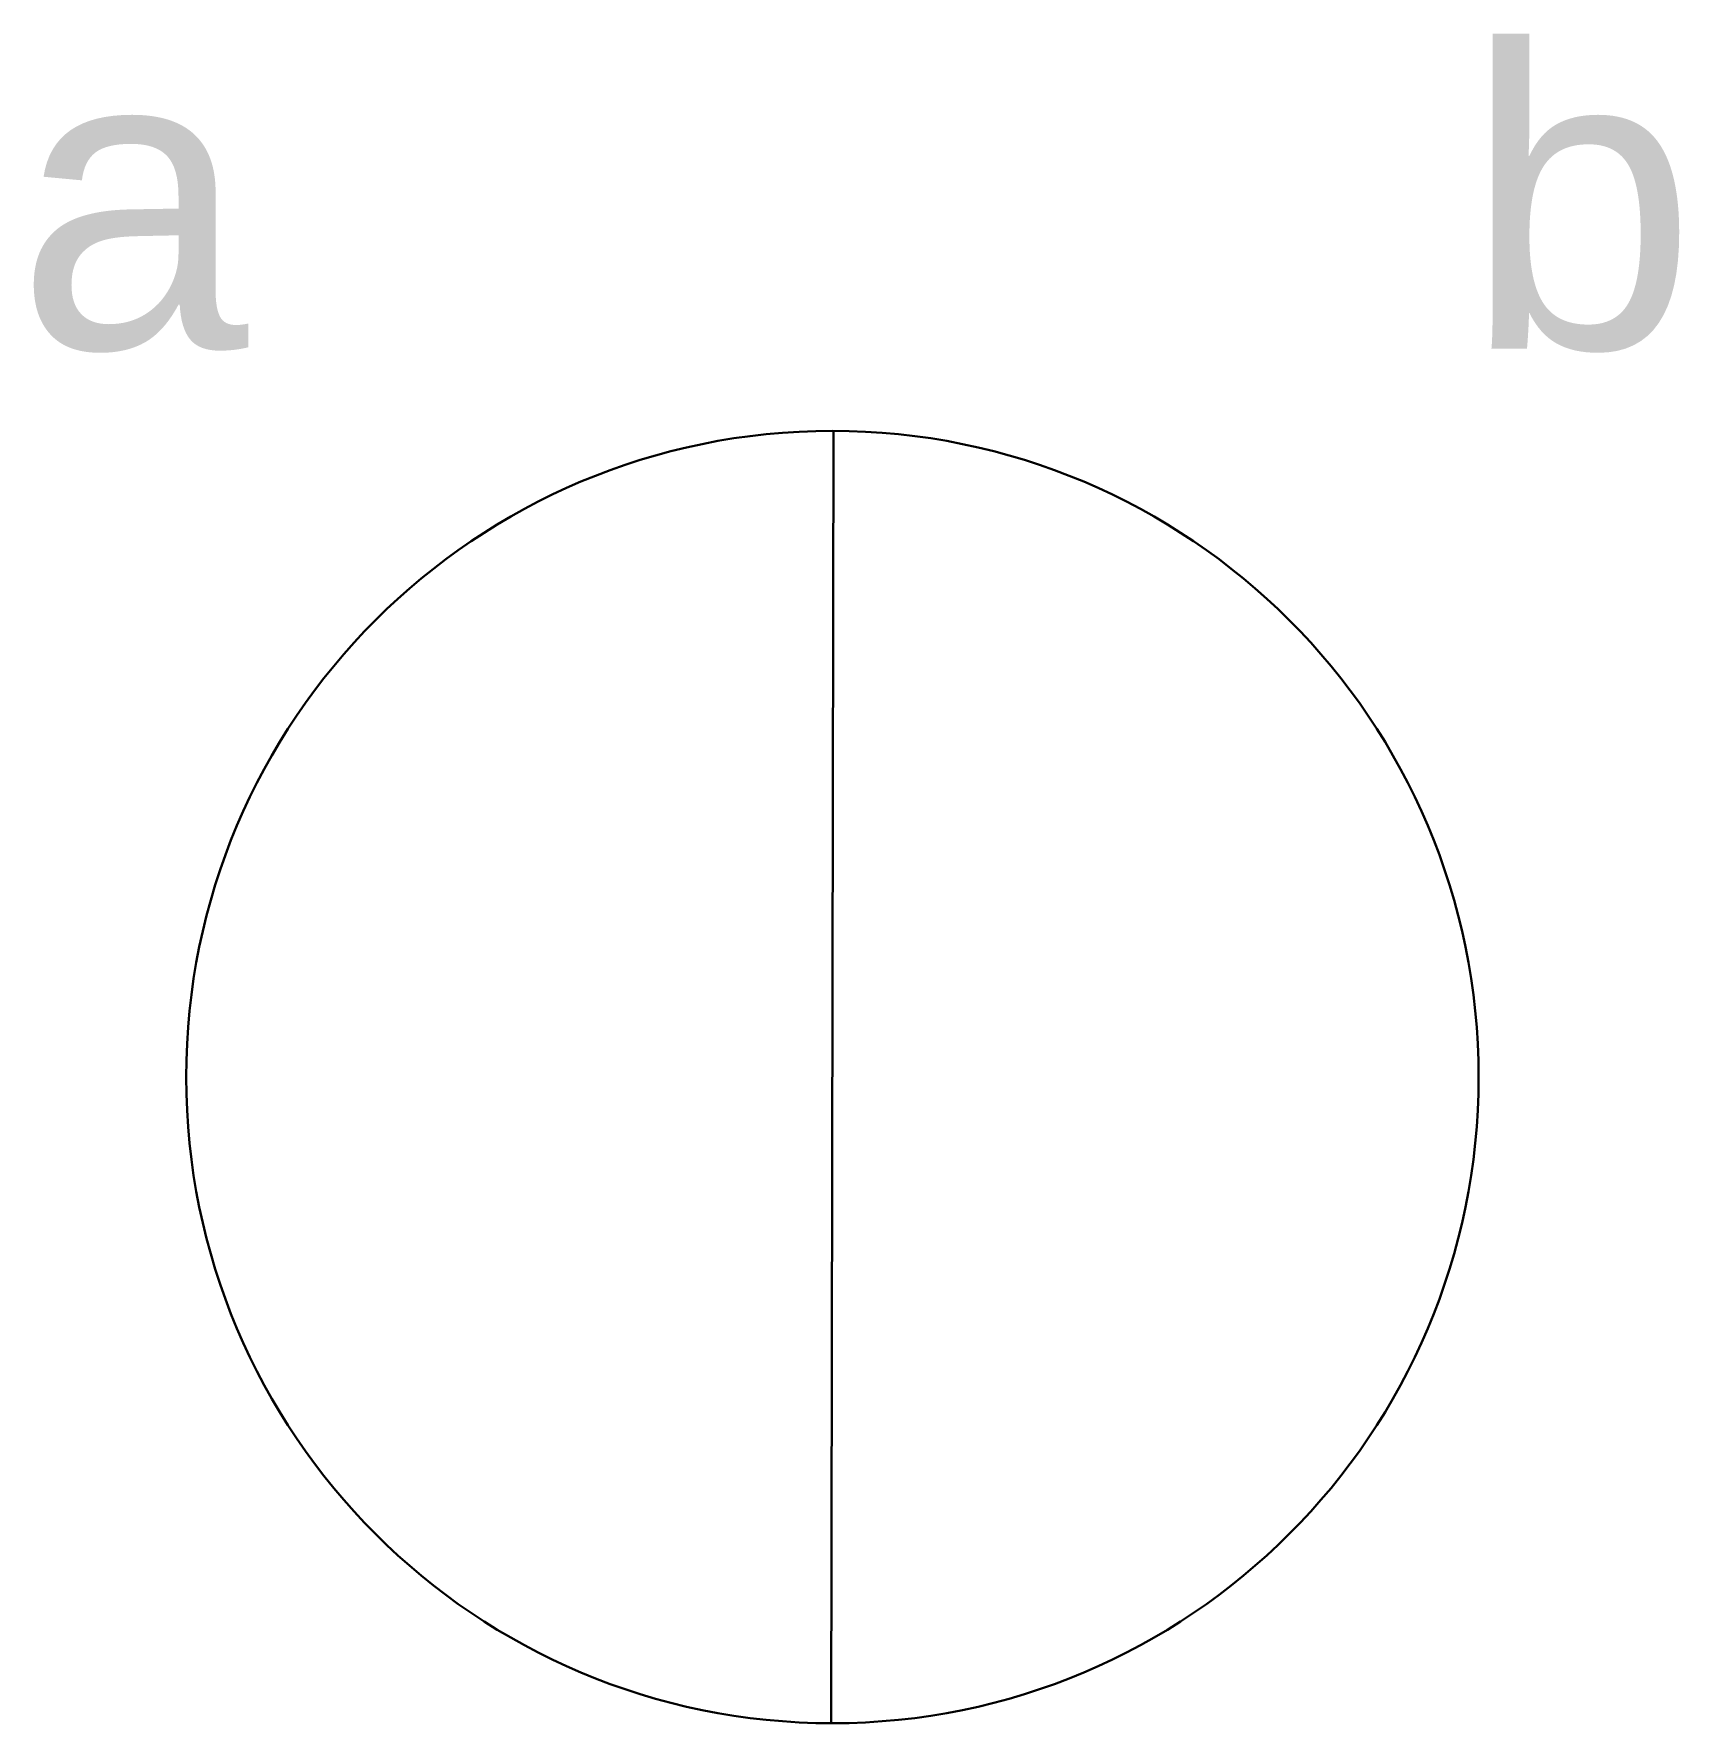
# Model space of a CAD drawing. Header units: metres. Extents: x 5326 to 5375.5, y 909.7 to 960.6.
import ezdxf

# ---------------------------------------------------------------- set-up
doc = ezdxf.new("R2010")
doc.units = ezdxf.units.M
doc.linetypes.add('ACAD_ISO03W100', pattern=[30, 12, -18])
doc.styles.get("Standard").update_dxf_attribs({"font": 'Arial.ttf'})

msp = doc.modelspace()

# ---------------------------------------------------------------- linework, layer by layer
at = {"lineweight": 30}
for p, q in [((5350.07, 948.658), (5350.001, 909.74)), ((5350.036, 929.199), (5350.036, 929.199)), ((5350.036, 929.199), (5350.036, 929.199)), ((5350.036, 929.199), (5350.036, 929.199))]:
    msp.add_line(p, q, dxfattribs=at)
msp.add_circle((5350.036, 929.199), 19.459, dxfattribs=at)

# ---------------------------------------------------------------- texts
at = {"linetype": 'ACAD_ISO03W100', "lineweight": 30, "char_height": 9, "attachment_point": 1}
for s, insert in [('b', (5369.073, 960.137)), ('a', (5325.454, 960.137))]:
    msp.add_mtext_dynamic_manual_height_columns(s, width=20.52454, gutter_width=12.5, heights=[0], dxfattribs=dict(at, insert=insert))

doc.saveas('drawing.dxf')
